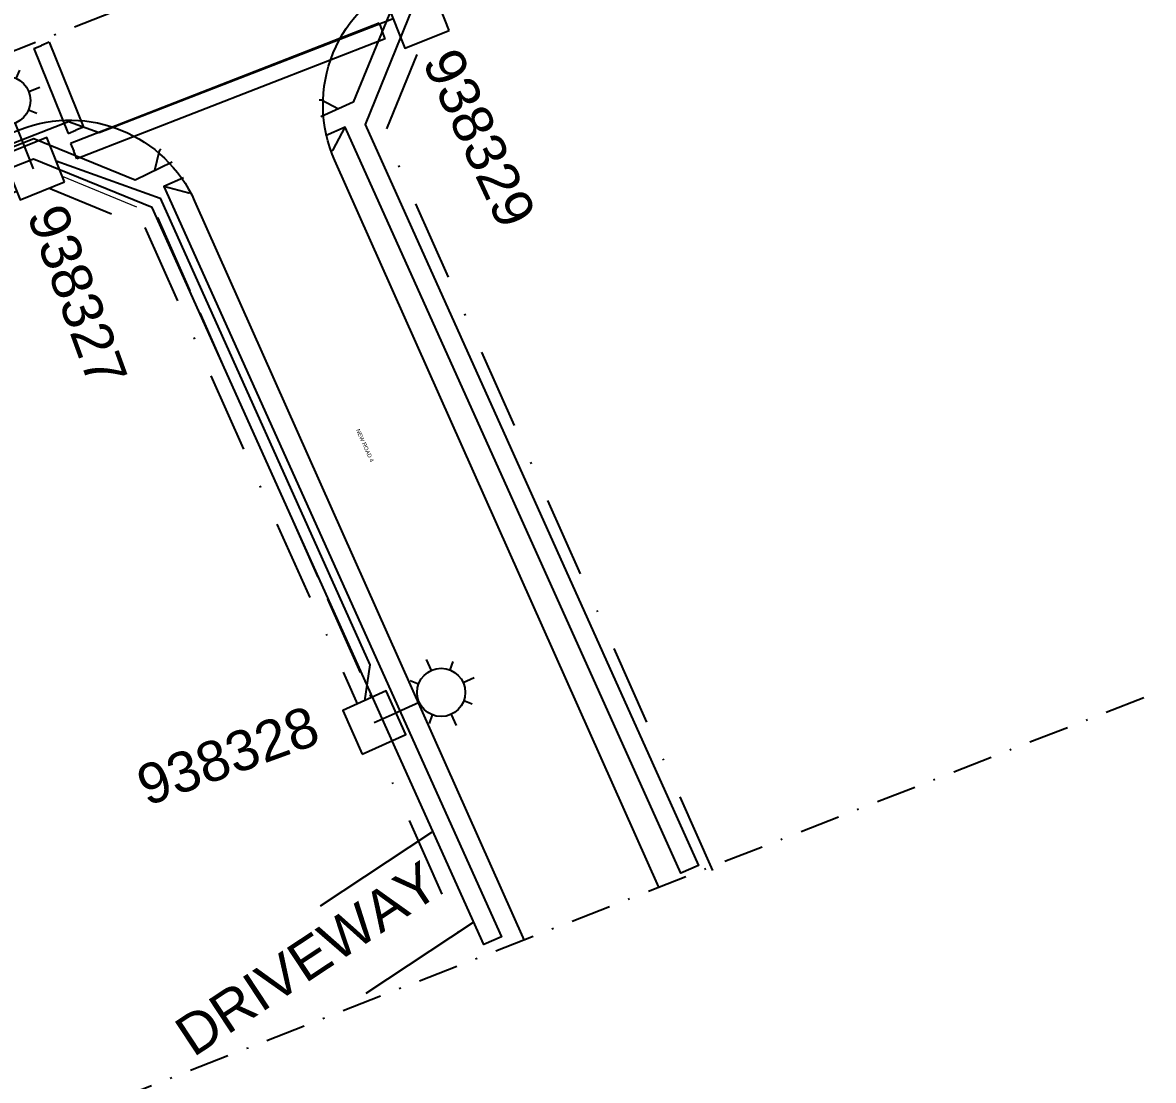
# Model space of a CAD drawing. Header units: metres. Extents: x 301589 to 305563, y 6268713 to 6270518.
# Drawn here: x 304385.5 to 304455.8, y 6269640.5 to 6269706.3 of the extents above; entities that cross this region are included whole.
import ezdxf
from ezdxf.enums import TextEntityAlignment as Align

# ---------------------------------------------------------------- set-up
doc = ezdxf.new("R2010")
doc.units = ezdxf.units.M
for name, pattern in [('DASHDOT2', [0.5, 0.25, -0.125, 0, -0.125]), ('DASHDOTX2', [2, 1, -0.5, 0, -0.5]), ('IE Trench LV', [6.5, 5, -1.5]), ('IECLTRLV', [6.5, 5, -1.5]), ('PHANTOM2', [1.25, 0.625, -0.125, 0.125, -0.125, 0.125, -0.125])]:
    doc.linetypes.add(name, pattern=pattern)
doc.layers.get('0').update_dxf_attribs({"color": 6})
for name, color, linetype in [('_User Miscellaneous1', 7, 'Continuous'), ('_User Miscellaneous2', 7, 'Continuous'), ('_User Miscellaneous3', 7, 'Continuous'), ('_User Miscellaneous4', 7, 'Continuous'), ('_User Miscellaneous7', 7, 'Continuous'), ('_User_SL_Exist', 7, 'Continuous'), ('Duct_SP_NEW', 7, 'Continuous'), ('Equip_SP_SL_NEW', 2, 'Continuous'), ('SupportsUG_SP_LV_SL_NEW', 2, 'Continuous')]:
    doc.layers.add(name, color=color, linetype=linetype)
doc.layers.add('Trench_SP_NEW', color=7, linetype='IECLTRLV', lineweight=20)
doc.styles.add('POLE_LABEL', font='arial.ttf')
doc.styles.add('SL_LABEL', font='arial.ttf')
doc.styles.get("Standard").update_dxf_attribs({"font": 'arial.ttf'})
doc.linetypes.add('Cable 4', pattern='A,5.25,-0.1,["o",Standard,S=2,R=0,X=1.2,Y=-0.7],-4', length=9.35)

# ---------------------------------------------------------------- blocks, each defined once
blk = doc.blocks.new('COLUMN_NEW')
for tag, height, flags, p in [('ASSET_NUM', 2.5, 8, (2, 2)), ('STREETNAME', 0.2, 9, (1.5, -2)), ('LOCATION', 0.2, 9, (1.5, -2.2)), ('Z', 0.2, 1, (1.5, -2.8)), ('NOTES', 0.2, 9, (1.5, -2.4)), ('LABEL_ALIGNMENT', 0.2, 9, (1.5, -2.6))]:
    blk.add_attdef(tag, text='', height=height, dxfattribs=dict(flags=flags)).set_placement(p, align=Align.MIDDLE_LEFT)
blk.add_wipeout([(-1.485, -1.485), (1.485, -1.485), (1.485, 1.485), (-1.485, 1.485)])
at = {"lineweight": -3}
blk.add_lwpolyline([(-1.485, -1.485), (1.485, -1.485), (1.485, 1.485), (-1.485, 1.485)], close=True, dxfattribs=at)
at = {"style": 'POLE_LABEL', "flags": 9}
blk.add_attdef('STRUCTURE_PLANT_NUMBER', text='', height=0.2, dxfattribs=at).set_placement((1.5, 0.242), align=Align.MIDDLE_LEFT)
at = {"flags": 9}
for tag, p in [('STREET_CODE', (1.5, 0)), ('OWNED_BY', (1.5, -0.4)), ('OPERATED_BY', (1.5, -0.6)), ('COLUMN_TYPE', (1.5, -0.2)), ('MAINTAINED_BY', (1.5, -0.8)), ('STATE', (1.5, -1)), ('USAGE', (1.5, -1.2)), ('LEGEND', (1.5, -1.4)), ('SUBURB', (1.5, -1.8)), ('PARENT', (1.5, -1.6))]:
    blk.add_attdef(tag, text='', height=0.2, dxfattribs=at).set_placement(p, align=Align.MIDDLE_LEFT)
blk = doc.blocks.new('*U115')
for p, q in [((-2.25, 5.633), (-2.529, 6.33)), ((-0.881, 6.135), (-1.103, 5.619)), ((-3.589, 5.053), (-3.073, 4.832)), ((-0.301, 4.797), (0.395, 5.075)), ((-3.784, 3.405), (-3.087, 3.684)), ((0.201, 3.427), (-0.316, 3.649)), ((-2.507, 2.345), (-2.286, 2.862)), ((0, 0), (-1.139, 2.85)), ((0, 0), (0, 0))]:
    blk.add_line(p, q)
blk.add_circle((-1.694, 4.24), 1.5)
at = {"style": 'SL_LABEL'}
for tag, height, flags, p in [('ASSET_NUM', 2.5, 8, (2, 2)), ('STREET_CODE', 0.2, 9, (0, -0.2))]:
    blk.add_attdef(tag, text='', height=height, dxfattribs=dict(at, flags=flags)).set_placement(p, align=Align.MIDDLE_LEFT)
for tag, p, flags in [('Z', (0, 0), 1), ('OPERATED_BY', (0, -9.607), 9)]:
    blk.add_attdef(tag, p, '', height=0.2, dxfattribs=dict(flags=flags))
for tag, height, flags, p in [('CONSTRUCTED_VOLTAGE', 0.2, 9, (0, -0.4)), ('CONTROL_TYPE', 0.2, 9, (0, -0.6)), ('LANTERN_PURPOSE', 0.2, 9, (0, -0.8)), ('OPERATING_VOLTAGE', 0.2, 9, (0, -1.4)), ('LANTERN_TYPE', 0.2, 9, (0, -1)), ('NO_PHASES', 0.2, 9, (0, -1.2)), ('ORIENTATION', 0.2, 9, (0, -1.6)), ('OWNED_BY', 0.2, 9, (0, -1.8)), ('STATE', 0.2, 9, (0, -2)), ('USAGE', 0.2, 9, (0, -2.2)), ('LNUMBER', 2.5, 8, (1.2, -2.8)), ('CEXIST', 0.2, 9, (0, -2.4)), ('CNEW', 0.2, 9, (0, -2.6)), ('CNUMBER', 0.2, 9, (0, -2.8)), ('CREMOVE', 0.2, 9, (0, -3)), ('CREPLACE', 0.2, 9, (0, -3.2)), ('LKINGHEIGHT', 0.2, 9, (0, -3.4)), ('LBRACKET', 0.2, 9, (0, -3.6)), ('LBRACKETVOCAB', 0.2, 9, (0, -3.8)), ('LCATEGORY', 0.2, 9, (0, -4)), ('LCHARGE1', 0.2, 9, (0, -4.2)), ('LCHARGE1PERCENT', 0.2, 9, (0, -4.4)), ('LCHARGE2', 0.2, 9, (0, -4.6)), ('LCHARGE2PERCENT', 0.2, 9, (0, -4.8)), ('LCHARGE3', 0.2, 9, (0, -5)), ('LCHARGE3PERCENT', 0.2, 9, (0, -5.2)), ('LEXIST', 0.2, 9, (0, -5.4)), ('LLAMP', 0.2, 9, (0, -5.6)), ('LLAMPVOCAB', 0.2, 9, (0, -5.8)), ('LMAST', 0.2, 9, (0, -6)), ('LMASTVOCAB', 0.2, 9, (0, -6.2)), ('LNEW', 0.2, 9, (0, -6.4)), ('LANTNUMBER', 0.2, 9, (0, -6.6)), ('LOUTREACH', 0.2, 9, (0, -7)), ('LOUTREACHVOCAB', 0.2, 9, (0, -7.2)), ('LRATECODE', 0.2, 9, (0, -7.4)), ('LREMOVE', 0.2, 9, (0, -7.6)), ('LREPLACE', 0.2, 9, (0, -7.8)), ('LTYPE', 0.2, 9, (0, -8)), ('LTYPEVOCAB', 0.2, 9, (0, -8.2)), ('LEGEND', 0.2, 9, (0, -8.4)), ('SUBURB', 0.2, 9, (0, -8.6)), ('STREETNAME', 0.2, 9, (0, -8.8)), ('LOCATION', 0.2, 9, (0, -9)), ('NOTES', 0.2, 9, (0, -9.2)), ('MAINTAINED_BY', 0.2, 9, (0, -9.863))]:
    blk.add_attdef(tag, text='', height=height, dxfattribs=dict(flags=flags)).set_placement(p, align=Align.MIDDLE_LEFT)
blk = doc.blocks.new('*U116')
for p, q in [((3.239, 3.927), (3.547, 3.244)), ((4.893, 3.805), (4.694, 3.279)), ((2.234, 2.607), (2.76, 2.407)), ((5.53, 2.492), (6.214, 2.8)), ((0, 0), (2.798, 1.261)), ((6.092, 1.145), (5.566, 1.345)), ((0, 0), (0, 0)), ((3.432, -0.053), (3.632, 0.473)), ((4.779, 0.508), (5.087, -0.175))]:
    blk.add_line(p, q)
blk.add_circle((4.163, 1.876), 1.5)
at = {"style": 'SL_LABEL'}
for tag, height, flags, p in [('ASSET_NUM', 2.5, 8, (2, 2)), ('STREET_CODE', 0.2, 9, (0, -0.2))]:
    blk.add_attdef(tag, text='', height=height, dxfattribs=dict(at, flags=flags)).set_placement(p, align=Align.MIDDLE_LEFT)
for tag, p, flags in [('Z', (0, 0), 1), ('OPERATED_BY', (0, -9.607), 9)]:
    blk.add_attdef(tag, p, '', height=0.2, dxfattribs=dict(flags=flags))
for tag, height, flags, p in [('CONSTRUCTED_VOLTAGE', 0.2, 9, (0, -0.4)), ('CONTROL_TYPE', 0.2, 9, (0, -0.6)), ('LANTERN_PURPOSE', 0.2, 9, (0, -0.8)), ('OPERATING_VOLTAGE', 0.2, 9, (0, -1.4)), ('LANTERN_TYPE', 0.2, 9, (0, -1)), ('NO_PHASES', 0.2, 9, (0, -1.2)), ('ORIENTATION', 0.2, 9, (0, -1.6)), ('OWNED_BY', 0.2, 9, (0, -1.8)), ('STATE', 0.2, 9, (0, -2)), ('USAGE', 0.2, 9, (0, -2.2)), ('LNUMBER', 2.5, 8, (1.2, -2.8)), ('CEXIST', 0.2, 9, (0, -2.4)), ('CNEW', 0.2, 9, (0, -2.6)), ('CNUMBER', 0.2, 9, (0, -2.8)), ('CREMOVE', 0.2, 9, (0, -3)), ('CREPLACE', 0.2, 9, (0, -3.2)), ('LKINGHEIGHT', 0.2, 9, (0, -3.4)), ('LBRACKET', 0.2, 9, (0, -3.6)), ('LBRACKETVOCAB', 0.2, 9, (0, -3.8)), ('LCATEGORY', 0.2, 9, (0, -4)), ('LCHARGE1', 0.2, 9, (0, -4.2)), ('LCHARGE1PERCENT', 0.2, 9, (0, -4.4)), ('LCHARGE2', 0.2, 9, (0, -4.6)), ('LCHARGE2PERCENT', 0.2, 9, (0, -4.8)), ('LCHARGE3', 0.2, 9, (0, -5)), ('LCHARGE3PERCENT', 0.2, 9, (0, -5.2)), ('LEXIST', 0.2, 9, (0, -5.4)), ('LLAMP', 0.2, 9, (0, -5.6)), ('LLAMPVOCAB', 0.2, 9, (0, -5.8)), ('LMAST', 0.2, 9, (0, -6)), ('LMASTVOCAB', 0.2, 9, (0, -6.2)), ('LNEW', 0.2, 9, (0, -6.4)), ('LANTNUMBER', 0.2, 9, (0, -6.6)), ('LOUTREACH', 0.2, 9, (0, -7)), ('LOUTREACHVOCAB', 0.2, 9, (0, -7.2)), ('LRATECODE', 0.2, 9, (0, -7.4)), ('LREMOVE', 0.2, 9, (0, -7.6)), ('LREPLACE', 0.2, 9, (0, -7.8)), ('LTYPE', 0.2, 9, (0, -8)), ('LTYPEVOCAB', 0.2, 9, (0, -8.2)), ('LEGEND', 0.2, 9, (0, -8.4)), ('SUBURB', 0.2, 9, (0, -8.6)), ('STREETNAME', 0.2, 9, (0, -8.8)), ('LOCATION', 0.2, 9, (0, -9)), ('NOTES', 0.2, 9, (0, -9.2)), ('MAINTAINED_BY', 0.2, 9, (0, -9.863))]:
    blk.add_attdef(tag, text='', height=height, dxfattribs=dict(flags=flags)).set_placement(p, align=Align.MIDDLE_LEFT)

msp = doc.modelspace()

# ---------------------------------------------------------------- linework, layer by layer
at = {"layer": '_User Miscellaneous1', "color": 1, "linetype": 'DASHDOT2', "ltscale": 10, "flags": 128}
msp.add_lwpolyline([(304479.892, 6269741.655), (304505.67, 6269683.99), (304349.291, 6269622.884), (304338.368, 6269618.616), (304209.389, 6269568.217), (304209.389, 6269568.217), (304176.396, 6269623.063), (304315.405, 6269677.381), (304326.328, 6269681.65)], close=True, dxfattribs=at)
at = {"layer": '_User Miscellaneous1', "color": 8, "linetype": 'DASHDOTX2', "ltscale": 5, "flags": 128}
msp.add_lwpolyline([(304428.432, 6269653.556), (304408, 6269699.362), (304410.622, 6269705.744), (304471.318, 6269729.395), (304478.014, 6269726.644), (304498.325, 6269681.12)], dxfattribs=at)
at = {"layer": '_User Miscellaneous1', "color": 8, "linetype": 'DASHDOTX2', "ltscale": 5}
msp.add_lwpolyline([(304343.568, 6269620.648), (304323.197, 6269666.318), (304325.819, 6269672.7), (304386.379, 6269696.297), (304393.075, 6269693.546), (304413.417, 6269647.941)], dxfattribs=at)
at = {"layer": '_User Miscellaneous1', "color": 8}
for points in [[(304404.011, 6269651.351), (304410.938, 6269655.924), (304410.948, 6269655.928)], [(304413.467, 6269650.283), (304413.457, 6269650.277), (304406.832, 6269645.904)]]:
    msp.add_lwpolyline(points, dxfattribs=at)
at = {"layer": '_User Miscellaneous2'}
for points in [[(304403.929, 6269701.482), (304404.079, 6269701.487), (304405.127, 6269700.925)], [(304404.672, 6269698.307), (304404.809, 6269698.369), (304405.538, 6269699.794), (304404.315, 6269699.243)], [(304394.069, 6269698.412), (304393.966, 6269698.303), (304393.68, 6269697.097)], [(304395.953, 6269695.75), (304395.816, 6269695.689), (304394.266, 6269696.087)]]:
    msp.add_lwpolyline(points, dxfattribs=at)
at = {"layer": '_User Miscellaneous4', "color": 8, "flags": 128}
for points in [[(304425.064, 6269652.515), (304404.904, 6269697.712, -0.428342), (304409.58, 6269709.094), (304458.495, 6269728.154), (304470.266, 6269732.741, -0.400194), (304481.114, 6269728.284), (304501.44, 6269682.728)], [(304340.296, 6269619.392), (304320.101, 6269664.668, -0.428342), (304324.778, 6269676.05), (304385.327, 6269699.644, -0.400225), (304396.176, 6269695.186), (304416.689, 6269649.197)]]:
    msp.add_lwpolyline(points, format="xyb", dxfattribs=at)
at = {"layer": 'Duct_SP_NEW'}
for p, q in [((304407.668, 6269706.255), (304388.462, 6269698.777)), ((304407.668, 6269706.255), (304407.857, 6269705.771)), ((304408.045, 6269705.286), (304407.857, 6269705.771)), ((304386.168, 6269704.677), (304386.65, 6269704.872)), ((304387.132, 6269705.067), (304386.65, 6269704.872)), ((304387.132, 6269705.067), (304389.27, 6269699.785)), ((304408.045, 6269705.286), (304388.84, 6269697.808)), ((304389.27, 6269699.785), (304388.788, 6269699.59)), ((304388.462, 6269698.777), (304388.651, 6269698.293)), ((304388.84, 6269697.808), (304388.651, 6269698.293))]:
    msp.add_line(p, q, dxfattribs=at)
at = {"layer": 'Trench_SP_NEW', "linetype": 'IE Trench LV', "flags": 128}
msp.add_lwpolyline([(304387.94, 6269696.737), (304393.825, 6269694.319), (304407.148, 6269664.284)], dxfattribs=at)

# ---------------------------------------------------------------- texts
at = {"layer": '_User Miscellaneous1', "color": 8, "linetype": 'PHANTOM2', "lineweight": 0, "ltscale": 2, "insert": (304394.716, 6269643.981), "char_height": 2.5, "attachment_point": 1, "rotation": 33.42845}
msp.add_mtext_dynamic_manual_height_columns('DRIVEWAY', width=21.50522, gutter_width=40, heights=[0], dxfattribs=at)
at = {"layer": '_User Miscellaneous7', "linetype": 'PHANTOM2', "lineweight": 0, "ltscale": 2, "insert": (304406.777, 6269679.986), "char_height": 0.25, "width": 3.99738, "attachment_point": 5, "rotation": 294.03888}
msp.add_mtext('NEW ROAD 4', dxfattribs=at)

# ---------------------------------------------------------------- next in the draw order: block references
at = {"layer": 'SupportsUG_SP_LV_SL_NEW'}
ref = msp.add_blockref('COLUMN_NEW', (304410.095, 6269706.631, 6.5), dxfattribs=dict(at, rotation=111.5489444444444))
ref.add_attrib('ASSET_NUM', '938329', dxfattribs={"layer": '_User_SL_Exist', "height": 2.5, "rotation": 295}).set_placement((304411.45, 6269704.396, 6.5), align=Align.MIDDLE_LEFT)
ref = msp.add_blockref('COLUMN_NEW', (304386.155, 6269697.204, 6.5), dxfattribs=dict(at, rotation=111.7783083333334))
ref.add_attrib('ASSET_NUM', '938327', dxfattribs={"layer": '_User_SL_Exist', "height": 2.5, "rotation": 290}).set_placement((304386.894, 6269694.782, 6.5), align=Align.MIDDLE_LEFT)
ref = msp.add_blockref('COLUMN_NEW', (304407.358, 6269662.75, 6.5), dxfattribs=dict(at, rotation=24.25886944444444))
ref.add_attrib('ASSET_NUM', '938328', dxfattribs={"layer": '_User_SL_Exist', "height": 2.5, "rotation": 20}).set_placement((304392.765, 6269658.708, 6.5), align=Align.MIDDLE_LEFT)

# ---------------------------------------------------------------- next in the draw order: linework, layer by layer
at = {"layer": '_User Miscellaneous2'}
for points in [[(304477.302, 6269729.919), (304470.985, 6269732.488), (304408.756, 6269707.984), (304406.054, 6269701.342), (304404.033, 6269700.432)], [(304319.348, 6269667.087), (304321.369, 6269667.997), (304324.071, 6269674.638), (304386.165, 6269699.089), (304392.482, 6269696.52), (304394.79, 6269697.632)]]:
    msp.add_lwpolyline(points, dxfattribs=at)
at = {"layer": '_User Miscellaneous2', "flags": 128}
for points in [[(304498.89, 6269682.599), (304478.351, 6269728.197), (304470.978, 6269731.195), (304409.673, 6269707.056), (304406.784, 6269699.95), (304427.536, 6269653.866), (304426.442, 6269653.373), (304405.538, 6269699.794)], [(304395.489, 6269696.638), (304394.266, 6269696.087), (304415.277, 6269649.429), (304414.182, 6269648.937), (304393.531, 6269694.798), (304386.158, 6269697.796), (304324.989, 6269673.71), (304322.099, 6269666.605), (304342.79, 6269620.656), (304341.696, 6269620.163), (304320.853, 6269666.448)]]:
    msp.add_lwpolyline(points, dxfattribs=at)
at = {"layer": '_User Miscellaneous3', "color": 2, "linetype": 'Cable 4', "lineweight": 25, "elevation": 6.5, "flags": 128}
for points in [[(304408.541, 6269706.523), (304390.245, 6269699.432)], [(304387.568, 6269697.686), (304394.039, 6269695.373), (304394.039, 6269695.373), (304407.084, 6269666.347), (304406.748, 6269664.104)]]:
    msp.add_lwpolyline(points, dxfattribs=at)
at = {"layer": '_User Miscellaneous3', "color": 2, "linetype": 'Cable 4', "lineweight": 25, "flags": 128}
for points in [[(304388.335, 6269700.115), (304344.763, 6269683.137), (304344.763, 6269683.137)], [(304390.245, 6269699.432), (304388.335, 6269700.115)]]:
    msp.add_lwpolyline(points, dxfattribs=at)
at = {"layer": 'Duct_SP_NEW'}
for p, q in [((304386.168, 6269704.677), (304388.306, 6269699.395)), ((304388.306, 6269699.395), (304388.788, 6269699.59))]:
    msp.add_line(p, q, dxfattribs=at)

# ---------------------------------------------------------------- next in the draw order: block references
at = {"layer": 'Equip_SP_SL_NEW', "linetype": 'Continuous', "lineweight": 0}
for name, p in [('*U115', (304386.155, 6269697.204, 6.5)), ('*U116', (304407.358, 6269662.75, 6.5))]:
    msp.add_blockref(name, p, dxfattribs=at)

doc.saveas('drawing.dxf')
